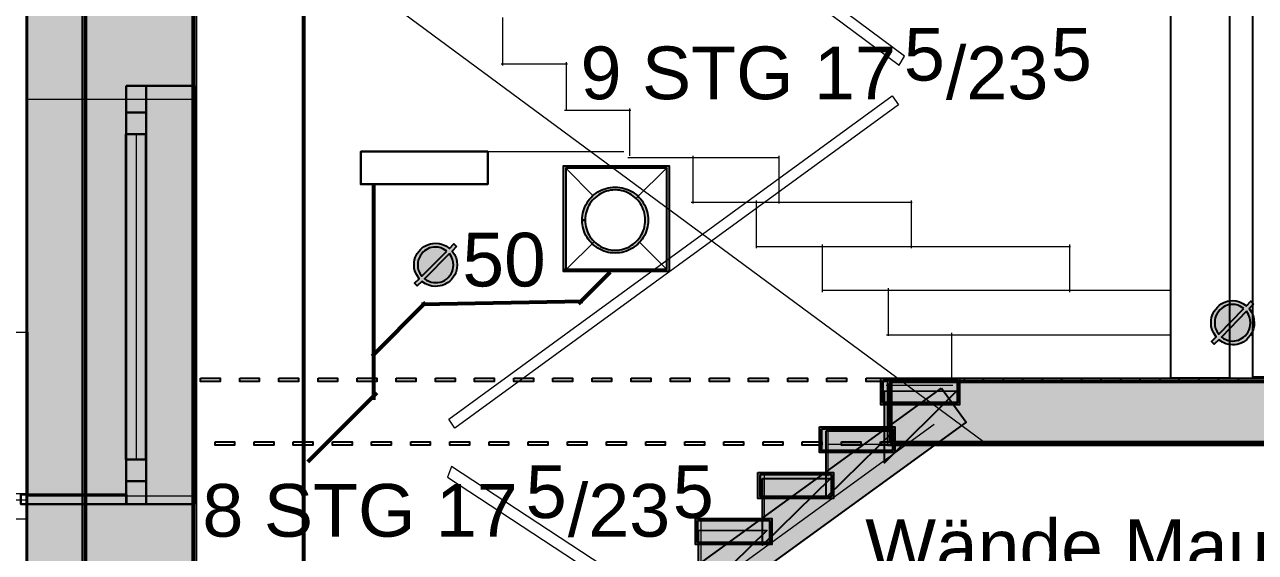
# Model space of a CAD drawing. Header units: millimetres. Extents: x 6 to 41668, y 1529 to 28527.
# Drawn here: x 18826 to 23484, y 11558 to 13556 of the extents above; entities that cross this region are included whole.
import ezdxf

# ---------------------------------------------------------------- set-up
doc = ezdxf.new("R2010")
doc.units = ezdxf.units.MM
doc.header["$LTSCALE"] = 50
doc.linetypes.add('PDF_112-9_84-7_0-0_0-0', pattern=[197.6, 112.9, -84.7, 0, 0])
for name, color, linetype in [('00_Wand_Bestand', 7, 'Continuous'), ('01_Daemmung_neu', 9, 'Continuous'), ('05_Linien_stark', 7, 'Continuous'), ('06_Linien_fein', 3, 'Continuous'), ('07_Bemassung', 6, 'Continuous'), ('10_Text', 7, 'Continuous')]:
    doc.layers.add(name, color=color, linetype=linetype)
doc.styles.add('PLAN', font='arial.ttf')

msp = doc.modelspace()

# ---------------------------------------------------------------- hatches: boundary and pattern name
at = {"layer": '00_Wand_Bestand'}
for points in [[(19044.8, 16687.1), (19474.7, 16687.1), (19474.7, 6059.4), (19044.8, 6059.4)], [(20869.9, 12626.1), (20865.5, 12626.1), (20865.5, 13021.7), (21265.5, 13021.7), (21265.5, 12621.7), (20865.5, 12621.7), (20865.5, 12626.1), (20869.9, 12626.1), (20869.9, 12630.5), (21256.7, 12630.5), (21256.7, 13012.9), (20874.3, 13012.9), (20874.3, 12626.1), (20869.9, 12626.1), (20869.9, 12630.5)], [(20946.8, 12816.1), (20935.8, 12816.1), (20936.1, 12825.1), (20937, 12833.8), (20938.5, 12842.4), (20940.6, 12850.7), (20943.3, 12858.9), (20946.4, 12866.7), (20950.1, 12874.3), (20954.3, 12881.6), (20958.9, 12888.6), (20964, 12895.2), (20969.5, 12901.5), (20975.4, 12907.4), (20981.7, 12912.9), (20988.3, 12918), (20995.3, 12922.6), (21002.6, 12926.8), (21010.2, 12930.5), (21018, 12933.6), (21026.1, 12936.3), (21034.5, 12938.4), (21043.1, 12939.9), (21051.8, 12940.8), (21060.7, 12941.1), (21069.7, 12940.8), (21078.4, 12939.9), (21087, 12938.4), (21095.4, 12936.3), (21103.5, 12933.6), (21111.3, 12930.5), (21118.9, 12926.8), (21126.2, 12922.6), (21133.2, 12918), (21139.9, 12912.9), (21146.1, 12907.4), (21152, 12901.5), (21157.5, 12895.2), (21162.6, 12888.6), (21167.2, 12881.6), (21171.4, 12874.3), (21175.1, 12866.7), (21178.3, 12858.9), (21180.9, 12850.7), (21183, 12842.4), (21184.5, 12833.8), (21185.4, 12825.1), (21185.8, 12816.1), (21185.4, 12807.2), (21184.5, 12798.4), (21183, 12789.9), (21180.9, 12781.5), (21178.3, 12773.4), (21175.1, 12765.5), (21171.4, 12757.9), (21167.2, 12750.6), (21162.6, 12743.7), (21157.5, 12737), (21152, 12730.7), (21146.1, 12724.8), (21139.9, 12719.4), (21133.2, 12714.3), (21126.2, 12709.6), (21118.9, 12705.5), (21111.3, 12701.8), (21103.5, 12698.6), (21095.4, 12696), (21087, 12693.9), (21078.4, 12692.4), (21069.7, 12691.5), (21060.7, 12691.1), (21051.8, 12691.5), (21043.1, 12692.4), (21034.5, 12693.9), (21026.1, 12696), (21018, 12698.6), (21010.2, 12701.8), (21002.6, 12705.5), (20995.3, 12709.6), (20988.3, 12714.3), (20981.7, 12719.4), (20975.4, 12724.8), (20969.5, 12730.7), (20964, 12737), (20958.9, 12743.7), (20954.3, 12750.6), (20950.1, 12757.9), (20946.4, 12765.5), (20943.3, 12773.4), (20940.6, 12781.5), (20938.5, 12789.9), (20937, 12798.4), (20936.1, 12807.2), (20935.8, 12816.1), (20946.8, 12816.1), (20947.1, 12807.6), (20948.1, 12799.3), (20949.6, 12791.2), (20951.7, 12783.2), (20954.3, 12775.5), (20957.4, 12768.1), (20961.1, 12761), (20965.2, 12754.1), (20969.8, 12747.6), (20974.8, 12741.4), (20980.2, 12735.6), (20986, 12730.2), (20992.2, 12725.2), (20998.7, 12720.6), (21005.6, 12716.5), (21012.7, 12712.8), (21020.2, 12709.7), (21027.8, 12707), (21035.8, 12704.9), (21043.9, 12703.4), (21052.2, 12702.5), (21060.7, 12702.2), (21069.2, 12702.5), (21077.6, 12703.4), (21085.7, 12704.9), (21093.6, 12707), (21101.3, 12709.7), (21108.8, 12712.8), (21115.9, 12716.5), (21122.8, 12720.6), (21129.3, 12725.2), (21135.5, 12730.2), (21141.3, 12735.6), (21146.7, 12741.4), (21151.7, 12747.6), (21156.3, 12754.1), (21160.4, 12761), (21164.1, 12768.1), (21167.2, 12775.5), (21169.9, 12783.2), (21171.9, 12791.2), (21173.5, 12799.3), (21174.4, 12807.6), (21174.7, 12816.1), (21174.4, 12824.6), (21173.5, 12833), (21171.9, 12841.1), (21169.9, 12849), (21167.2, 12856.7), (21164.1, 12864.2), (21160.4, 12871.3), (21156.3, 12878.2), (21151.7, 12884.7), (21146.7, 12890.9), (21141.3, 12896.7), (21135.5, 12902.1), (21129.3, 12907.1), (21122.8, 12911.7), (21115.9, 12915.8), (21108.8, 12919.5), (21101.3, 12922.6), (21093.6, 12925.2), (21085.7, 12927.3), (21077.6, 12928.8), (21069.2, 12929.8), (21060.7, 12930.1), (21052.2, 12929.8), (21043.9, 12928.8), (21035.8, 12927.3), (21027.8, 12925.2), (21020.2, 12922.6), (21012.7, 12919.5), (21005.6, 12915.8), (20998.7, 12911.7), (20992.2, 12907.1), (20986, 12902.1), (20980.2, 12896.7), (20974.8, 12890.9), (20969.8, 12884.7), (20965.2, 12878.2), (20961.1, 12871.3), (20957.4, 12864.2), (20954.3, 12856.7), (20951.7, 12849), (20949.6, 12841.1), (20948.1, 12833), (20947.1, 12824.6)], [(20460.5, 12715.6), (20443.5, 12698.5), (20452.6, 12685.2), (20458.5, 12672.9), (20461.6, 12660.1), (20462.7, 12645.3), (20462.1, 12635.4), (20460.3, 12625.9), (20457.3, 12616.8), (20453.2, 12608), (20447.8, 12599.6), (20441.3, 12591.6), (20435.1, 12585.3), (20428.5, 12579.9), (20421.5, 12575.3), (20414.2, 12571.6), (20406.5, 12568.7), (20398.4, 12566.6), (20389.9, 12565.4), (20381.1, 12565), (20367.2, 12566), (20355, 12569.1), (20342.8, 12574.9), (20328.9, 12584.1), (20311.9, 12567.4), (20301.6, 12577.5), (20318.7, 12594.2), (20309.6, 12608.3), (20303.7, 12620.7), (20300.6, 12633.2), (20299.5, 12647.2), (20300, 12656.5), (20301.5, 12665.3), (20303.9, 12673.8), (20307.4, 12682), (20311.8, 12689.7), (20317.2, 12697.2), (20323.6, 12704.2), (20330.6, 12710.6), (20338, 12716), (20345.8, 12720.4), (20353.9, 12723.8), (20362.4, 12726.3), (20371.3, 12727.8), (20380.5, 12728.3), (20394.7, 12727.2), (20407.3, 12724), (20419.8, 12718.1), (20433.5, 12709), (20450.1, 12725.8)], [(20423.4, 12698.9), (20411, 12706.1), (20400.7, 12710.8), (20391, 12713.2), (20380.5, 12714.1), (20372.9, 12713.7), (20365.5, 12712.5), (20358.4, 12710.4), (20351.7, 12707.6), (20345.2, 12703.9), (20339.1, 12699.4), (20333.3, 12694.1), (20327.2, 12687.3), (20322.2, 12680), (20318.4, 12672.3), (20315.6, 12664.2), (20314, 12655.7), (20313.4, 12646.7), (20314.3, 12635.5), (20316.7, 12625.5), (20321.3, 12615.5), (20328.6, 12604)], [(20433.7, 12688.9), (20338.7, 12593.9), (20347, 12588.6), (20355.5, 12584.5), (20364, 12581.5), (20372.6, 12579.8), (20381.2, 12579.2), (20390.2, 12579.7), (20398.7, 12581.4), (20406.8, 12584.1), (20414.5, 12587.9), (20421.8, 12592.8), (20428.6, 12598.9), (20434.7, 12605.6), (20439.6, 12612.9), (20443.5, 12620.5), (20446.3, 12628.5), (20447.9, 12637), (20448.5, 12645.8), (20447.7, 12657.2), (20445.2, 12667.3), (20440.7, 12677.4)], [(23476.9, 12498.2), (23460, 12480.7), (23469.1, 12467), (23475, 12454.4), (23478.1, 12441.2), (23479.2, 12426), (23478.6, 12415.8), (23476.8, 12406.1), (23473.8, 12396.7), (23469.7, 12387.7), (23464.3, 12379), (23457.8, 12370.8), (23451.6, 12364.4), (23445, 12358.8), (23438, 12354.1), (23430.6, 12350.3), (23422.9, 12347.3), (23414.8, 12345.1), (23406.3, 12343.8), (23397.5, 12343.4), (23383.6, 12344.5), (23371.4, 12347.7), (23359.2, 12353.7), (23345.2, 12363.1), (23328.2, 12346), (23317.9, 12356.3), (23335, 12373.5), (23325.9, 12387.9), (23320, 12400.7), (23316.9, 12413.5), (23315.8, 12428), (23316.3, 12437.5), (23317.8, 12446.6), (23320.2, 12455.3), (23323.7, 12463.7), (23328.1, 12471.7), (23333.5, 12479.3), (23339.9, 12486.5), (23346.9, 12493.1), (23354.4, 12498.6), (23362.2, 12503.2), (23370.3, 12506.7), (23378.8, 12509.2), (23387.7, 12510.8), (23396.9, 12511.3), (23411.2, 12510.2), (23423.8, 12506.9), (23436.2, 12500.8), (23449.9, 12491.4), (23466.6, 12508.7)], [(23439.8, 12481.1), (23427.5, 12488.5), (23417.1, 12493.3), (23407.4, 12495.8), (23396.9, 12496.7), (23389.2, 12496.2), (23381.9, 12495), (23374.8, 12492.9), (23368, 12490), (23361.6, 12486.2), (23355.4, 12481.6), (23349.6, 12476.2), (23343.6, 12469.2), (23338.6, 12461.7), (23334.7, 12453.8), (23332, 12445.4), (23330.3, 12436.6), (23329.8, 12427.4), (23330.6, 12415.9), (23333.1, 12405.7), (23337.7, 12395.4), (23344.9, 12383.5)], [(23450.2, 12470.8), (23355, 12373.2), (23363.4, 12367.7), (23371.8, 12363.5), (23380.3, 12360.4), (23389, 12358.6), (23397.6, 12358), (23405.4, 12358.4), (23412.8, 12359.7), (23419.9, 12361.7), (23426.6, 12364.6), (23433.1, 12368.3), (23439.3, 12372.9), (23445.1, 12378.3), (23451.1, 12385.2), (23456.1, 12392.6), (23460, 12400.5), (23462.7, 12408.7), (23464.4, 12417.4), (23464.9, 12426.6), (23464.1, 12438.2), (23461.7, 12448.6), (23457.2, 12459)], [(22066.4, 12217), (22364.5, 12217), (22364.5, 12117), (22066.4, 12117)], [(22066.4, 12217), (22364.5, 12217), (22364.5, 12117), (22066.4, 12117)], [(22092.4, 12216.8), (29879.9, 12216.8), (29879.9, 11962.9), (22092.4, 11962.9)], [(22295.2, 12180), (22389.2, 12050.6), (20396.5, 10602.8), (20302.5, 10732.2)], [(22080.3, 12169.1), (22352.2, 12168.7), (22080.6, 11897.1)], [(21833.5, 12033.7), (22119.1, 12033.7), (22119.1, 11935.4), (21833.5, 11935.4)], [(21859.2, 12018.5), (22116.9, 12017.9), (21859.8, 11765.1)], [(21601.2, 11860.2), (21886.8, 11860.2), (21886.8, 11761.9), (21601.2, 11761.9)], [(21618.3, 11838.1), (21875.9, 11837.5), (21618.9, 11584.7)], [(21364.8, 11685.9), (21653.8, 11685.9), (21653.8, 11587.6), (21364.8, 11587.6)], [(21376.6, 11641.7), (21634.3, 11641.1), (21377.2, 11388.3)]]:
    msp.add_hatch(color=7, dxfattribs=at).paths.add_polyline_path(points)
at = {"layer": '01_Daemmung_neu'}
msp.add_hatch(color=7, dxfattribs=at).paths.add_polyline_path([(18832.9, 16703.3), (19055.3, 16703.3), (19055.3, 8602), (18832.9, 8602)])

# ---------------------------------------------------------------- linework, layer by layer
at = {"layer": '00_Wand_Bestand'}
for points in [[(19044.8, 16687.1), (19474.7, 16687.1), (19474.7, 6059.4), (19044.8, 6059.4)], [(20869.9, 12626.1), (20865.5, 12626.1), (20865.5, 13021.7), (21265.5, 13021.7), (21265.5, 12621.7), (20865.5, 12621.7), (20865.5, 12626.1), (20869.9, 12626.1), (20869.9, 12630.5), (21256.7, 12630.5), (21256.7, 13012.9), (20874.3, 13012.9), (20874.3, 12626.1), (20869.9, 12626.1), (20869.9, 12630.5)], [(20946.8, 12816.1), (20935.8, 12816.1), (20936.1, 12825.1), (20937, 12833.8), (20938.5, 12842.4), (20940.6, 12850.7), (20943.3, 12858.9), (20946.4, 12866.7), (20950.1, 12874.3), (20954.3, 12881.6), (20958.9, 12888.6), (20964, 12895.2), (20969.5, 12901.5), (20975.4, 12907.4), (20981.7, 12912.9), (20988.3, 12918), (20995.3, 12922.6), (21002.6, 12926.8), (21010.2, 12930.5), (21018, 12933.6), (21026.1, 12936.3), (21034.5, 12938.4), (21043.1, 12939.9), (21051.8, 12940.8), (21060.7, 12941.1), (21069.7, 12940.8), (21078.4, 12939.9), (21087, 12938.4), (21095.4, 12936.3), (21103.5, 12933.6), (21111.3, 12930.5), (21118.9, 12926.8), (21126.2, 12922.6), (21133.2, 12918), (21139.9, 12912.9), (21146.1, 12907.4), (21152, 12901.5), (21157.5, 12895.2), (21162.6, 12888.6), (21167.2, 12881.6), (21171.4, 12874.3), (21175.1, 12866.7), (21178.3, 12858.9), (21180.9, 12850.7), (21183, 12842.4), (21184.5, 12833.8), (21185.4, 12825.1), (21185.8, 12816.1), (21185.4, 12807.2), (21184.5, 12798.4), (21183, 12789.9), (21180.9, 12781.5), (21178.3, 12773.4), (21175.1, 12765.5), (21171.4, 12757.9), (21167.2, 12750.6), (21162.6, 12743.7), (21157.5, 12737), (21152, 12730.7), (21146.1, 12724.8), (21139.9, 12719.4), (21133.2, 12714.3), (21126.2, 12709.6), (21118.9, 12705.5), (21111.3, 12701.8), (21103.5, 12698.6), (21095.4, 12696), (21087, 12693.9), (21078.4, 12692.4), (21069.7, 12691.5), (21060.7, 12691.1), (21051.8, 12691.5), (21043.1, 12692.4), (21034.5, 12693.9), (21026.1, 12696), (21018, 12698.6), (21010.2, 12701.8), (21002.6, 12705.5), (20995.3, 12709.6), (20988.3, 12714.3), (20981.7, 12719.4), (20975.4, 12724.8), (20969.5, 12730.7), (20964, 12737), (20958.9, 12743.7), (20954.3, 12750.6), (20950.1, 12757.9), (20946.4, 12765.5), (20943.3, 12773.4), (20940.6, 12781.5), (20938.5, 12789.9), (20937, 12798.4), (20936.1, 12807.2), (20935.8, 12816.1), (20946.8, 12816.1), (20947.1, 12807.6), (20948.1, 12799.3), (20949.6, 12791.2), (20951.7, 12783.2), (20954.3, 12775.5), (20957.4, 12768.1), (20961.1, 12761), (20965.2, 12754.1), (20969.8, 12747.6), (20974.8, 12741.4), (20980.2, 12735.6), (20986, 12730.2), (20992.2, 12725.2), (20998.7, 12720.6), (21005.6, 12716.5), (21012.7, 12712.8), (21020.2, 12709.7), (21027.8, 12707), (21035.8, 12704.9), (21043.9, 12703.4), (21052.2, 12702.5), (21060.7, 12702.2), (21069.2, 12702.5), (21077.6, 12703.4), (21085.7, 12704.9), (21093.6, 12707), (21101.3, 12709.7), (21108.8, 12712.8), (21115.9, 12716.5), (21122.8, 12720.6), (21129.3, 12725.2), (21135.5, 12730.2), (21141.3, 12735.6), (21146.7, 12741.4), (21151.7, 12747.6), (21156.3, 12754.1), (21160.4, 12761), (21164.1, 12768.1), (21167.2, 12775.5), (21169.9, 12783.2), (21171.9, 12791.2), (21173.5, 12799.3), (21174.4, 12807.6), (21174.7, 12816.1), (21174.4, 12824.6), (21173.5, 12833), (21171.9, 12841.1), (21169.9, 12849), (21167.2, 12856.7), (21164.1, 12864.2), (21160.4, 12871.3), (21156.3, 12878.2), (21151.7, 12884.7), (21146.7, 12890.9), (21141.3, 12896.7), (21135.5, 12902.1), (21129.3, 12907.1), (21122.8, 12911.7), (21115.9, 12915.8), (21108.8, 12919.5), (21101.3, 12922.6), (21093.6, 12925.2), (21085.7, 12927.3), (21077.6, 12928.8), (21069.2, 12929.8), (21060.7, 12930.1), (21052.2, 12929.8), (21043.9, 12928.8), (21035.8, 12927.3), (21027.8, 12925.2), (21020.2, 12922.6), (21012.7, 12919.5), (21005.6, 12915.8), (20998.7, 12911.7), (20992.2, 12907.1), (20986, 12902.1), (20980.2, 12896.7), (20974.8, 12890.9), (20969.8, 12884.7), (20965.2, 12878.2), (20961.1, 12871.3), (20957.4, 12864.2), (20954.3, 12856.7), (20951.7, 12849), (20949.6, 12841.1), (20948.1, 12833), (20947.1, 12824.6)], [(20460.5, 12715.6), (20443.5, 12698.5), (20452.6, 12685.2), (20458.5, 12672.9), (20461.6, 12660.1), (20462.7, 12645.3), (20462.1, 12635.4), (20460.3, 12625.9), (20457.3, 12616.8), (20453.2, 12608), (20447.8, 12599.6), (20441.3, 12591.6), (20435.1, 12585.3), (20428.5, 12579.9), (20421.5, 12575.3), (20414.2, 12571.6), (20406.5, 12568.7), (20398.4, 12566.6), (20389.9, 12565.4), (20381.1, 12565), (20367.2, 12566), (20355, 12569.1), (20342.8, 12574.9), (20328.9, 12584.1), (20311.9, 12567.4), (20301.6, 12577.5), (20318.7, 12594.2), (20309.6, 12608.3), (20303.7, 12620.7), (20300.6, 12633.2), (20299.5, 12647.2), (20300, 12656.5), (20301.5, 12665.3), (20303.9, 12673.8), (20307.4, 12682), (20311.8, 12689.7), (20317.2, 12697.2), (20323.6, 12704.2), (20330.6, 12710.6), (20338, 12716), (20345.8, 12720.4), (20353.9, 12723.8), (20362.4, 12726.3), (20371.3, 12727.8), (20380.5, 12728.3), (20394.7, 12727.2), (20407.3, 12724), (20419.8, 12718.1), (20433.5, 12709), (20450.1, 12725.8)], [(20423.4, 12698.9), (20411, 12706.1), (20400.7, 12710.8), (20391, 12713.2), (20380.5, 12714.1), (20372.9, 12713.7), (20365.5, 12712.5), (20358.4, 12710.4), (20351.7, 12707.6), (20345.2, 12703.9), (20339.1, 12699.4), (20333.3, 12694.1), (20327.2, 12687.3), (20322.2, 12680), (20318.4, 12672.3), (20315.6, 12664.2), (20314, 12655.7), (20313.4, 12646.7), (20314.3, 12635.5), (20316.7, 12625.5), (20321.3, 12615.5), (20328.6, 12604)], [(20433.7, 12688.9), (20338.7, 12593.9), (20347, 12588.6), (20355.5, 12584.5), (20364, 12581.5), (20372.6, 12579.8), (20381.2, 12579.2), (20390.2, 12579.7), (20398.7, 12581.4), (20406.8, 12584.1), (20414.5, 12587.9), (20421.8, 12592.8), (20428.6, 12598.9), (20434.7, 12605.6), (20439.6, 12612.9), (20443.5, 12620.5), (20446.3, 12628.5), (20447.9, 12637), (20448.5, 12645.8), (20447.7, 12657.2), (20445.2, 12667.3), (20440.7, 12677.4)], [(23476.9, 12498.2), (23460, 12480.7), (23469.1, 12467), (23475, 12454.4), (23478.1, 12441.2), (23479.2, 12426), (23478.6, 12415.8), (23476.8, 12406.1), (23473.8, 12396.7), (23469.7, 12387.7), (23464.3, 12379), (23457.8, 12370.8), (23451.6, 12364.4), (23445, 12358.8), (23438, 12354.1), (23430.6, 12350.3), (23422.9, 12347.3), (23414.8, 12345.1), (23406.3, 12343.8), (23397.5, 12343.4), (23383.6, 12344.5), (23371.4, 12347.7), (23359.2, 12353.7), (23345.2, 12363.1), (23328.2, 12346), (23317.9, 12356.3), (23335, 12373.5), (23325.9, 12387.9), (23320, 12400.7), (23316.9, 12413.5), (23315.8, 12428), (23316.3, 12437.5), (23317.8, 12446.6), (23320.2, 12455.3), (23323.7, 12463.7), (23328.1, 12471.7), (23333.5, 12479.3), (23339.9, 12486.5), (23346.9, 12493.1), (23354.4, 12498.6), (23362.2, 12503.2), (23370.3, 12506.7), (23378.8, 12509.2), (23387.7, 12510.8), (23396.9, 12511.3), (23411.2, 12510.2), (23423.8, 12506.9), (23436.2, 12500.8), (23449.9, 12491.4), (23466.6, 12508.7)], [(23439.8, 12481.1), (23427.5, 12488.5), (23417.1, 12493.3), (23407.4, 12495.8), (23396.9, 12496.7), (23389.2, 12496.2), (23381.9, 12495), (23374.8, 12492.9), (23368, 12490), (23361.6, 12486.2), (23355.4, 12481.6), (23349.6, 12476.2), (23343.6, 12469.2), (23338.6, 12461.7), (23334.7, 12453.8), (23332, 12445.4), (23330.3, 12436.6), (23329.8, 12427.4), (23330.6, 12415.9), (23333.1, 12405.7), (23337.7, 12395.4), (23344.9, 12383.5)], [(23450.2, 12470.8), (23355, 12373.2), (23363.4, 12367.7), (23371.8, 12363.5), (23380.3, 12360.4), (23389, 12358.6), (23397.6, 12358), (23405.4, 12358.4), (23412.8, 12359.7), (23419.9, 12361.7), (23426.6, 12364.6), (23433.1, 12368.3), (23439.3, 12372.9), (23445.1, 12378.3), (23451.1, 12385.2), (23456.1, 12392.6), (23460, 12400.5), (23462.7, 12408.7), (23464.4, 12417.4), (23464.9, 12426.6), (23464.1, 12438.2), (23461.7, 12448.6), (23457.2, 12459)], [(22066.4, 12217), (22364.5, 12217), (22364.5, 12117), (22066.4, 12117)], [(22066.4, 12217), (22364.5, 12217), (22364.5, 12117), (22066.4, 12117)], [(22092.4, 12216.8), (29879.9, 12216.8), (29879.9, 11962.9), (22092.4, 11962.9)], [(22295.2, 12180), (22389.2, 12050.6), (20396.5, 10602.8), (20302.5, 10732.2)], [(22080.3, 12169.1), (22352.2, 12168.7), (22080.6, 11897.1)], [(21833.5, 12033.7), (22119.1, 12033.7), (22119.1, 11935.4), (21833.5, 11935.4)], [(21859.2, 12018.5), (22116.9, 12017.9), (21859.8, 11765.1)], [(21601.2, 11860.2), (21886.8, 11860.2), (21886.8, 11761.9), (21601.2, 11761.9)], [(21618.3, 11838.1), (21875.9, 11837.5), (21618.9, 11584.7)], [(21364.8, 11685.9), (21653.8, 11685.9), (21653.8, 11587.6), (21364.8, 11587.6)], [(21376.6, 11641.7), (21634.3, 11641.1), (21377.2, 11388.3)]]:
    msp.add_lwpolyline(points, close=True, dxfattribs=at)
at = {"layer": '01_Daemmung_neu'}
msp.add_lwpolyline([(18832.9, 16703.3), (19055.3, 16703.3), (19055.3, 8602), (18832.9, 8602)], close=True, dxfattribs=at)
at = {"layer": '05_Linien_stark', "lineweight": 15}
for p, q in [((19248.6, 11907.1), (19248.6, 13145.5)), ((20095.1, 13076.4), (21093.4, 13076.4)), ((21865.9, 12028.8), (21865.9, 11846.6)), ((21871, 11853.1), (21619.1, 11853.1)), ((21624.8, 11859.9), (21624.8, 11679.9)), ((21631.4, 11677.6), (21379.4, 11677.6)), ((21385.2, 11684.6), (21385.2, 11504.5))]:
    msp.add_line(p, q, dxfattribs=at)
at = {"layer": '05_Linien_stark', "lineweight": 18}
for p, q in [((20876.3, 13010.2), (20976.7, 12909.7)), ((21140.8, 12899.2), (21256.1, 13014.5)), ((20878.9, 12632.5), (20979.4, 12733)), ((21153.4, 12732), (21253.9, 12631.5))]:
    msp.add_line(p, q, dxfattribs=at)
at = {"layer": '05_Linien_stark', "lineweight": 53}
for p, q in [((20146.2, 12951.6), (20146.2, 12135.7)), ((20922.1, 12499.3), (21042.2, 12619.3)), ((20141, 12301.2), (20343.2, 12503.4)), ((20938.8, 12507.5), (20328.1, 12496.8))]:
    msp.add_line(p, q, dxfattribs=at)
at = {"layer": '05_Linien_stark', "lineweight": 18}
for points in [[(18837.3, 18147.9), (19050.9, 18147.9), (19050.9, 8606.4), (18837.3, 8606.4)], [(18837.3, 16698.9), (19050.9, 16698.9), (19050.9, 8606.4), (18837.3, 8606.4)], [(18837.8, 13274.3), (19469.9, 13274.3), (19469.9, 11770.9), (18837.8, 11770.9)]]:
    msp.add_lwpolyline(points, close=True, dxfattribs=at)
at = {"layer": '05_Linien_stark', "lineweight": 50}
msp.add_lwpolyline([(19056.3, 16675.7), (19463.2, 16675.7), (19463.2, 6070.8), (19056.3, 6070.8)], close=True, dxfattribs=at)
at = {"layer": '05_Linien_stark', "lineweight": 15}
for points in [[(20429.7, 14720.1), (20410.6, 14685.2), (22136, 13402.4), (22155.2, 13437.3)], [(20453.9, 12027.8), (20430.9, 12062.2), (22109.6, 13286.8), (22132.5, 13252.3)], [(20441.6, 11882.4), (20426.4, 11842.6), (23414.2, 9880.7), (23429.5, 9920.5)]]:
    msp.add_lwpolyline(points, close=True, dxfattribs=at)
at = {"layer": '05_Linien_stark', "lineweight": 25}
for points in [[(23164.1, 14214.1), (23385.9, 14214.1), (23385.9, 12217.3), (23164.1, 12217.3)], [(23473.8, 14215.1), (24356.2, 14215.1), (24356.2, 12220.6), (23473.8, 12220.6)]]:
    msp.add_lwpolyline(points, close=True, dxfattribs=at)
at = {"layer": '05_Linien_stark', "lineweight": 30}
for points in [[(19209.4, 13324.2), (19285.1, 13324.2), (19285.1, 11740), (19209.4, 11740)], [(19209.9, 13324.1), (19467.7, 13324.1), (19467.7, 11740.9), (19209.9, 11740.9)], [(19209.5, 13222.9), (19285.2, 13222.9), (19285.2, 11827), (19209.5, 11827)], [(19209.3, 13141.4), (19285, 13141.4), (19285, 11909.9), (19209.3, 11909.9)], [(20097.8, 13076.1), (20578.8, 13076.1), (20578.8, 12951.8), (20097.8, 12951.8)], [(21609.2, 11852.3), (21878.9, 11852.3), (21878.9, 11769.8), (21609.2, 11769.8)], [(18811.4, 11776.6), (19211.2, 11776.6), (19211.2, 11740.2), (18811.4, 11740.2)], [(18811.4, 11776.6), (19211.2, 11776.6), (19211.2, 11740.2), (18811.4, 11740.2)], [(21372.7, 11678), (21645.8, 11678), (21645.8, 11595.5), (21372.7, 11595.5)]]:
    msp.add_lwpolyline(points, close=True, dxfattribs=at)
at = {"layer": '05_Linien_stark', "lineweight": 20}
for points in [[(5545.5, 12392.1), (18837.4, 12392.1), (18837.4, 11779.6), (5545.5, 11779.6)], [(5545.2, 11756.3), (18834.8, 11756.3), (18834.8, 11683.3), (5545.2, 11683.3)]]:
    msp.add_lwpolyline(points, close=True, dxfattribs=at)
at = {"layer": '06_Linien_fein', "linetype": 'PDF_112-9_84-7_0-0_0-0', "lineweight": 15}
for p, q in [((20634, 13583.1), (20634, 13400.9)), ((20628.9, 13407.4), (20880.9, 13407.4)), ((20875.1, 13414.3), (20875.1, 13234.3)), ((20868.6, 13232), (21120.5, 13232)), ((21114.8, 13238.9), (21114.8, 13058.9)), ((21108.6, 13052.6), (21360.6, 13052.6)), ((21108.6, 13052.6), (21677.7, 13052.6)), ((21354.8, 13059.5), (21354.8, 12879.5)), ((21680.7, 13059.5), (21680.7, 12879.5)), ((21348.8, 12883.3), (21600.7, 12883.3)), ((21348.8, 12883.3), (22185.4, 12883.3)), ((21594.9, 12890.1), (21594.9, 12709.5)), ((22180.7, 12890.1), (22180.7, 12709.5)), ((22180.7, 12890.1), (22180.7, 12709.5)), ((21844.2, 12723.5), (21844.2, 12543.5)), ((22780.7, 12723.5), (22780.7, 12543.5)), ((22780.7, 12723.5), (22780.7, 12543.5)), ((21598, 12716.6), (21849.9, 12716.6)), ((21598, 12716.6), (22784.4, 12716.6)), ((21847.2, 12550.9), (22099.1, 12550.9)), ((21847.2, 12550.9), (23164.4, 12550.9)), ((22093.4, 12557.8), (22093.4, 12377.8)), ((22093.4, 12557.8), (22093.4, 12377.8)), ((22087.2, 12381.9), (22339.1, 12381.9)), ((22087.2, 12381.9), (23163.8, 12381.9)), ((22087.2, 12381.9), (22339.1, 12381.9)), ((22087.2, 12381.9), (23163.8, 12381.9))]:
    msp.add_line(p, q, dxfattribs=at)
at = {"layer": '07_Bemassung', "lineweight": 53}
for p, q in [((19881.5, 21350.3), (19881.5, 6076.8)), ((19897.9, 11900.1), (20159.1, 12161.4))]:
    msp.add_line(p, q, dxfattribs=at)
at = {"layer": '07_Bemassung', "linetype": 'PDF_112-9_84-7_0-0_0-0', "lineweight": 15}
for p, q in [((20259.1, 13600.1), (22454.8, 11978.1)), ((22333.4, 12388.7), (22333.4, 12208.1)), ((22333.4, 12388.7), (22333.4, 12208.1))]:
    msp.add_line(p, q, dxfattribs=at)
at = {"layer": '07_Bemassung', "lineweight": 15}
for p, q in [((22339, 12189.8), (22087, 12189.8)), ((22339, 12189.8), (22087, 12189.8)), ((22092.8, 12196.8), (22092.8, 12013.8)), ((22092.8, 12196.8), (22092.8, 12013.8)), ((22093.6, 12196.9), (22093.6, 12013.9)), ((22093.6, 12196.9), (22093.6, 12013.9)), ((22268.4, 12042.4), (20407.2, 10690.4)), ((22093.7, 11965.7), (21865.3, 11965.7)), ((22094.5, 11965.8), (21866.1, 11965.8))]:
    msp.add_line(p, q, dxfattribs=at)
at = {"layer": '07_Bemassung'}
for points in [[(19491.7, 12217.3), (19565.8, 12217.3), (19565.8, 12204.9), (19491.7, 12204.9)], [(19639.9, 12217.3), (19714, 12217.3), (19714, 12204.9), (19639.9, 12204.9)], [(19788, 12217.3), (19862.1, 12217.3), (19862.1, 12204.9), (19788, 12204.9)], [(19936.2, 12217.3), (20010.3, 12217.3), (20010.3, 12204.9), (19936.2, 12204.9)], [(20084.4, 12217.3), (20158.5, 12217.3), (20158.5, 12204.9), (20084.4, 12204.9)], [(20232.5, 12217.3), (20306.6, 12217.3), (20306.6, 12204.9), (20232.5, 12204.9)], [(20380.7, 12217.3), (20454.8, 12217.3), (20454.8, 12204.9), (20380.7, 12204.9)], [(20528.9, 12217.3), (20603, 12217.3), (20603, 12204.9), (20528.9, 12204.9)], [(20677, 12217.3), (20751.1, 12217.3), (20751.1, 12204.9), (20677, 12204.9)], [(20825.2, 12217.3), (20899.3, 12217.3), (20899.3, 12204.9), (20825.2, 12204.9)], [(20973.4, 12217.3), (21047.5, 12217.3), (21047.5, 12204.9), (20973.4, 12204.9)], [(21121.5, 12217.3), (21195.6, 12217.3), (21195.6, 12204.9), (21121.5, 12204.9)], [(21269.7, 12217.3), (21343.8, 12217.3), (21343.8, 12204.9), (21269.7, 12204.9)], [(21417.9, 12217.3), (21492, 12217.3), (21492, 12204.9), (21417.9, 12204.9)], [(21566, 12217.3), (21640.1, 12217.3), (21640.1, 12204.9), (21566, 12204.9)], [(21714.2, 12217.3), (21788.3, 12217.3), (21788.3, 12204.9), (21714.2, 12204.9)], [(21862.4, 12217.3), (21936.5, 12217.3), (21936.5, 12204.9), (21862.4, 12204.9)], [(22010.5, 12217.3), (22084.6, 12217.3), (22084.6, 12204.9), (22010.5, 12204.9)], [(22158.7, 12217.3), (22232.8, 12217.3), (22232.8, 12204.9), (22158.7, 12204.9)], [(22306.9, 12217.3), (22381, 12217.3), (22381, 12204.9), (22306.9, 12204.9)], [(22455, 12217.3), (22529.1, 12217.3), (22529.1, 12204.9), (22455, 12204.9)], [(22603.2, 12217.3), (22677.3, 12217.3), (22677.3, 12204.9), (22603.2, 12204.9)], [(22751.4, 12217.3), (22825.5, 12217.3), (22825.5, 12204.9), (22751.4, 12204.9)], [(22899.6, 12217.3), (22973.7, 12217.3), (22973.7, 12204.9), (22899.6, 12204.9)], [(23047.7, 12217.3), (23121.8, 12217.3), (23121.8, 12204.9), (23047.7, 12204.9)], [(23195.9, 12217.3), (23270, 12217.3), (23270, 12204.9), (23195.9, 12204.9)], [(23344, 12217.3), (23418.1, 12217.3), (23418.1, 12204.9), (23344, 12204.9)], [(19460.7, 12174.2), (19473.1, 12174.2), (19473.1, 12100.1), (19460.7, 12100.1)], [(19460.7, 12026), (19460.7, 11963.4), (19472.2, 11963.4), (19472.2, 11964.3), (19473.1, 11963.4), (19473.1, 12026)], [(19546.3, 11975.8), (19620.4, 11975.8), (19620.4, 11963.4), (19546.3, 11963.4)], [(19694.5, 11975.8), (19768.6, 11975.8), (19768.6, 11963.4), (19694.5, 11963.4)], [(19842.7, 11975.8), (19916.7, 11975.8), (19916.7, 11963.4), (19842.7, 11963.4)], [(19990.8, 11975.8), (20064.9, 11975.8), (20064.9, 11963.4), (19990.8, 11963.4)], [(20139, 11975.8), (20213.1, 11975.8), (20213.1, 11963.4), (20139, 11963.4)], [(20287.2, 11975.8), (20361.2, 11975.8), (20361.2, 11963.4), (20287.2, 11963.4)], [(20435.3, 11975.8), (20509.4, 11975.8), (20509.4, 11963.4), (20435.3, 11963.4)], [(20583.5, 11975.8), (20657.6, 11975.8), (20657.6, 11963.4), (20583.5, 11963.4)], [(20731.7, 11975.8), (20805.7, 11975.8), (20805.7, 11963.4), (20731.7, 11963.4)], [(20879.8, 11975.8), (20953.9, 11975.8), (20953.9, 11963.4), (20879.8, 11963.4)], [(21028, 11975.8), (21102.1, 11975.8), (21102.1, 11963.4), (21028, 11963.4)], [(21176.2, 11975.8), (21250.2, 11975.8), (21250.2, 11963.4), (21176.2, 11963.4)], [(21324.3, 11975.8), (21398.4, 11975.8), (21398.4, 11963.4), (21324.3, 11963.4)], [(21472.5, 11975.8), (21546.6, 11975.8), (21546.6, 11963.4), (21472.5, 11963.4)], [(21620.7, 11975.8), (21694.7, 11975.8), (21694.7, 11963.4), (21620.7, 11963.4)], [(21768.8, 11975.8), (21842.9, 11975.8), (21842.9, 11963.4), (21768.8, 11963.4)], [(21917, 11975.8), (21991.1, 11975.8), (21991.1, 11963.4), (21917, 11963.4)], [(22065.2, 11975.8), (22139.2, 11975.8), (22139.2, 11963.4), (22065.2, 11963.4)], [(22213.3, 11975.8), (22287.4, 11975.8), (22287.4, 11963.4), (22213.3, 11963.4)], [(22361.5, 11975.8), (22435.6, 11975.8), (22435.6, 11963.4), (22361.5, 11963.4)], [(22509.7, 11975.8), (22583.7, 11975.8), (22583.7, 11963.4), (22509.7, 11963.4)], [(22657.8, 11975.8), (22731.9, 11975.8), (22731.9, 11963.4), (22657.8, 11963.4)], [(22806, 11975.8), (22880.1, 11975.8), (22880.1, 11963.4), (22806, 11963.4)], [(22954.2, 11975.8), (23028.3, 11975.8), (23028.3, 11963.4), (22954.2, 11963.4)], [(23102.4, 11975.8), (23176.4, 11975.8), (23176.4, 11963.4), (23102.4, 11963.4)], [(23250.5, 11975.8), (23324.6, 11975.8), (23324.6, 11963.4), (23250.5, 11963.4)], [(23398.7, 11975.8), (23472.8, 11975.8), (23472.8, 11963.4), (23398.7, 11963.4)]]:
    msp.add_lwpolyline(points, close=True, dxfattribs=at)
at = {"layer": '07_Bemassung', "lineweight": 30}
for points in [[(22074.4, 12209), (22356.6, 12209), (22356.6, 12124.9), (22074.4, 12124.9)], [(22074.4, 12209), (22356.6, 12209), (22356.6, 12124.9), (22074.4, 12124.9)], [(21841.4, 12025.8), (22111.2, 12025.8), (22111.2, 11943.3), (21841.4, 11943.3)]]:
    msp.add_lwpolyline(points, close=True, dxfattribs=at)
at = {"layer": '07_Bemassung', "lineweight": 50}
msp.add_lwpolyline([(22103.8, 12205.3), (29868.4, 12205.3), (29868.4, 11974.4), (22103.8, 11974.4)], close=True, dxfattribs=at)

# ---------------------------------------------------------------- texts
at = {"layer": '07_Bemassung', "style": 'PLAN'}
for s, height, p in [('50', 203.2, (20482.4, 12564.8)), ('5', 199.7, (20722.2, 11687.7)), ('5', 199.7, (21278.8, 11687.7))]:
    msp.add_text(s, height=height, dxfattribs=at).set_placement(p)
at = {"layer": '10_Text', "style": 'PLAN'}
for s, height, p in [('5', 199.7, (22153.4, 13344.3)), ('5', 199.7, (22709.9, 13344.3)), ('9 STG 17', 199.66, (20929.7, 13273.7)), ('/23', 199.66, (22312.4, 13273.7)), ('8 STG 17', 199.66, (19498.6, 11617.1)), ('/23', 199.66, (20881.3, 11617.1)), ('Wände Mauerwerk', 203.2, (22007.3, 11479.4))]:
    msp.add_text(s, height=height, dxfattribs=at).set_placement(p)

doc.saveas('drawing.dxf')
